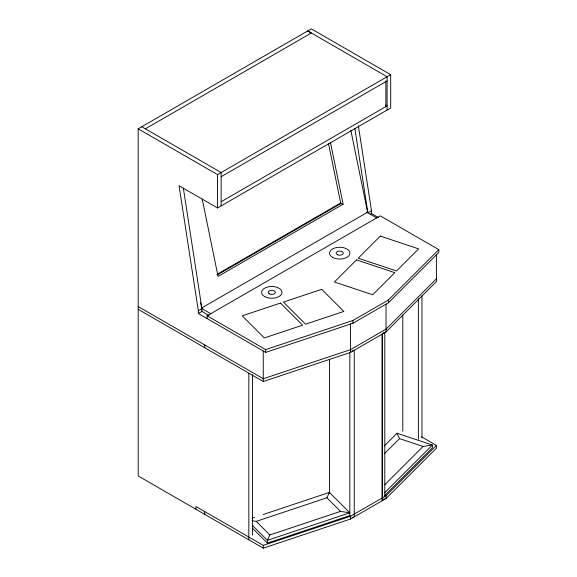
<?xml version="1.0" encoding="UTF-8"?>
<svg xmlns="http://www.w3.org/2000/svg" width="577" height="577" viewBox="0 0 577 577"><rect width="100%" height="100%" fill="white"/><g stroke="black" fill="none" stroke-linecap="round" stroke-linejoin="round"><path stroke-width="0.87" d="M263.098 514.54L329.395 492.412L349.821 512.816L340.524 511.381L269.856 534.966L267.375 540.332L267.375 543.108L349.821 515.593M252.019 520.714L256.238 521.363L326.907 497.778L329.395 492.412M207.136 315.807L265.672 349.604L352.915 320.502L388.422 300.004L438.823 249.639L380.286 215.841L207.136 315.807L207.136 318.583M421.578 436.839L436.407 445.401L436.407 448.185L386.006 498.55L350.499 519.048L263.256 548.15L138.213 475.96L138.177 128.815L311.328 28.85L390.694 74.671L390.694 107.993L217.536 207.958L179.058 185.744L198.329 310.743L198.329 313.506L265.672 352.381L352.915 323.279L388.422 302.781L438.823 252.416L438.823 249.639M385.991 329.15L436.428 278.778M383.77 332.576L382.241 334.112L382.241 500.728L384.275 498.687M138.199 309.308L263.278 381.52L350.52 352.417L386.027 331.919L436.428 281.554L436.371 254.587M384.34 445.934L397.034 433.24L432.382 445.018L432.382 447.795L384.765 495.412M384.455 453.673L399.522 438.607L423.085 446.461L432.382 445.018L384.765 492.635M384.787 484.759L423.085 446.461M195.913 509.275L195.913 506.498L263.256 545.373L350.499 516.271L386.006 495.773L436.407 445.401M145.39 128.815L311.356 33.004L307.743 30.92L387.088 76.748L387.088 110.077M138.177 128.815L217.536 174.636L390.694 74.671M221.15 176.721L387.088 80.917M221.15 201.712L387.088 105.908L385.544 105.021M217.01 274.378L340.848 202.88M217.291 274.897L340.791 203.594L343.113 204.222L330.506 142.62M343.113 204.222L218.056 276.419L202.21 198.978M198.329 310.743L201.943 308.659L183.349 188.095M358.367 125.671L371.487 210.771L367.881 212.855L354.891 128.635M198.329 313.506L201.943 311.421L201.943 308.659M370.045 214.37L371.487 213.533L378.44 217.551M386.049 329.135L350.499 349.655L263.278 378.743L138.177 306.546M352.049 350.996L354.256 350.261L354.256 516.884L352.049 517.619M252.048 518.225L254.594 517.374M349.821 512.816L267.375 540.332L252.517 525.496M366.691 212.156L376.68 217.926M141.783 126.738L221.15 172.552L221.15 205.881M201.597 308.414L210.771 313.708M201.553 311.162L208.896 315.439M326.907 497.778L340.524 511.381M256.238 521.363L269.856 534.966M252.517 528.272L267.375 543.108M397.034 433.24L399.522 438.607M350.845 130.301L367.599 212.192L201.661 307.995L200.58 302.709M328.544 143.752L340.791 203.594M421.975 295.749L421.975 438.051M418.368 298.735L418.368 439.234M402.796 314.963L402.796 431.142M388.422 300.004L388.422 302.781M386.049 304.05L386.027 331.919M386.006 495.773L386.006 498.55M385.883 81.119L385.883 106.204M384.787 332.46L384.787 496.371M382.212 334.119L382.212 500.742M371.487 210.771L371.487 213.533M352.915 320.502L352.915 323.279M350.499 323.675L350.52 352.417M350.499 516.271L350.499 519.048M349.842 352.634L349.842 515.65M329.431 359.247L329.431 493.443M265.672 349.604L265.672 352.381M263.235 350.975L263.278 381.52M263.256 545.373L263.256 548.15M252.445 374.733L252.445 535.045M248.838 373.211L248.838 539.827M217.536 174.636L217.536 207.958M204.741 344.945L204.741 347.722M204.72 511.575L204.72 514.352M356.521 259.895L334.408 282.002L372.699 294.768L394.805 272.661L356.521 259.895M380.322 236.094L358.216 258.2L396.507 270.959L418.613 248.853L380.322 236.094M280.501 303.069L242.21 315.828L264.316 337.934L302.608 325.176L280.501 303.069M321.735 289.322L283.444 302.088L305.55 324.195L343.842 311.429L321.735 289.322M332.489 257.313A10.206 5.893 0 0 0 349.561 254.673A10.206 5.893 0 0 0 337.062 247.461A10.206 5.893 0 0 0 332.489 257.313M337.92 254.926A3.563 2.056 0 0 0 343.265 253.152A3.563 2.056 0 0 0 337.92 251.37A3.563 2.056 0 0 0 337.92 254.926M264.569 296.535A10.206 5.893 0 0 0 281.641 293.895A10.206 5.893 0 0 0 269.142 286.682A10.206 5.893 0 0 0 264.569 296.535M269.264 293.823A3.563 2.056 0 0 0 275.222 292.9A3.563 2.056 0 0 0 270.865 290.382A3.563 2.056 0 0 0 269.264 293.823"/></g></svg>
